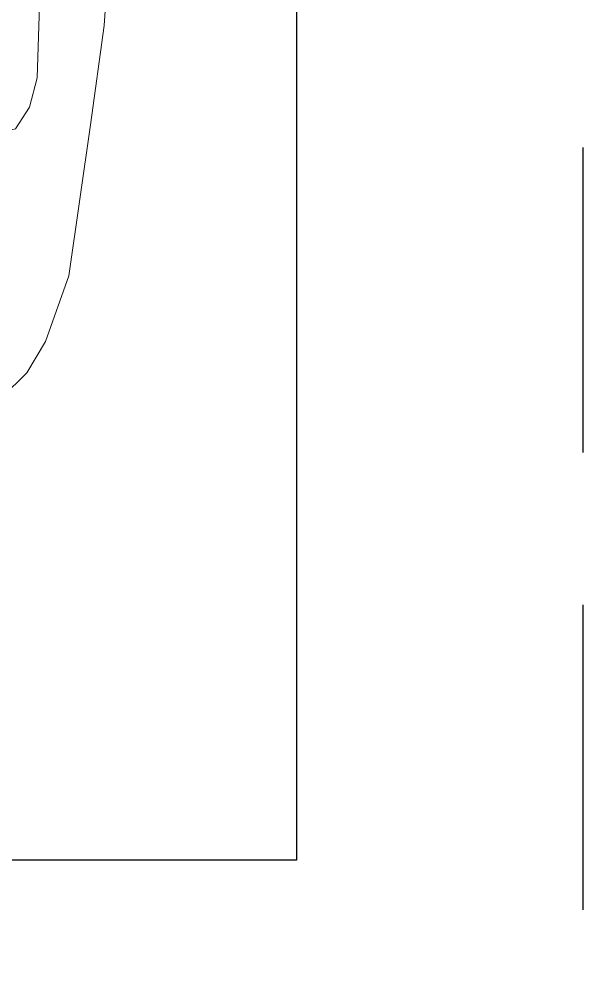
# Model space of a CAD drawing. Header units: metres. Extents: x 1161 to 1456, y 119 to 208.
# Drawn here: x 1171.71 to 1172.634, y 137.523 to 139.078 of the extents above; entities that cross this region are included whole.
import ezdxf

# ---------------------------------------------------------------- set-up
doc = ezdxf.new("R2010")
doc.units = ezdxf.units.M
doc.header["$MEASUREMENT"] = 0
doc.linetypes.add('DASHED', pattern=[0.75, 0.5, -0.25])
doc.linetypes.add('PHANTOM2', pattern=[1.25, 0.625, -0.125, 0.125, -0.125, 0.125, -0.125])

# ---------------------------------------------------------------- blocks, each defined once
blk = doc.blocks.new('A$C2112393A')
at = {"color": 8, "linetype": 'PHANTOM2'}
blk.add_line((100, 2850), (100, 2950), dxfattribs=at)
at = {"color": 8}
for p, q in [((100, 2950), (5500, 2950)), ((100, 0), (100, 2850))]:
    blk.add_line(p, q, dxfattribs=at)
at = {"color": 8, "linetype": 'Continuous', "lineweight": 0}
for points in [[(400, 1359), (415.1, 1581.1), (415.1, 1581.1), (437.6, 1743.8), (472.9, 1991.8), (511.5, 2099.4), (542, 2150.8), (582.2, 2190.9), (641.6, 2219.8), (678.6, 2232.7), (1525.2, 2284), (1525.2, 2284), (1525.2, 2284), (1615, 2284)], [(515.2, 1359), (515.2, 1361), (524.9, 1666.9), (537.7, 1715.2), (560.3, 1750.6), (615, 1764.8), (1437.8, 2111.8)]]:
    blk.add_lwpolyline(points, dxfattribs=at)

msp = doc.modelspace()

# ---------------------------------------------------------------- linework, layer by layer
at = {"linetype": 'DASHED'}
msp.add_lwpolyline([(1172.6345, 148.7145), (1172.6345, 159.9266), (1164.9745, 159.9266), (1164.9745, 133.8666), (1172.6345, 133.8666), (1172.6345, 141.0466)], dxfattribs=at)

# ---------------------------------------------------------------- block references
at = {"xscale": 0.001, "yscale": 0.001, "zscale": 0.001, "rotation": 180}
msp.add_blockref('A$C2112393A', (1172.2645, 140.648), dxfattribs=at)

doc.saveas('drawing.dxf')
